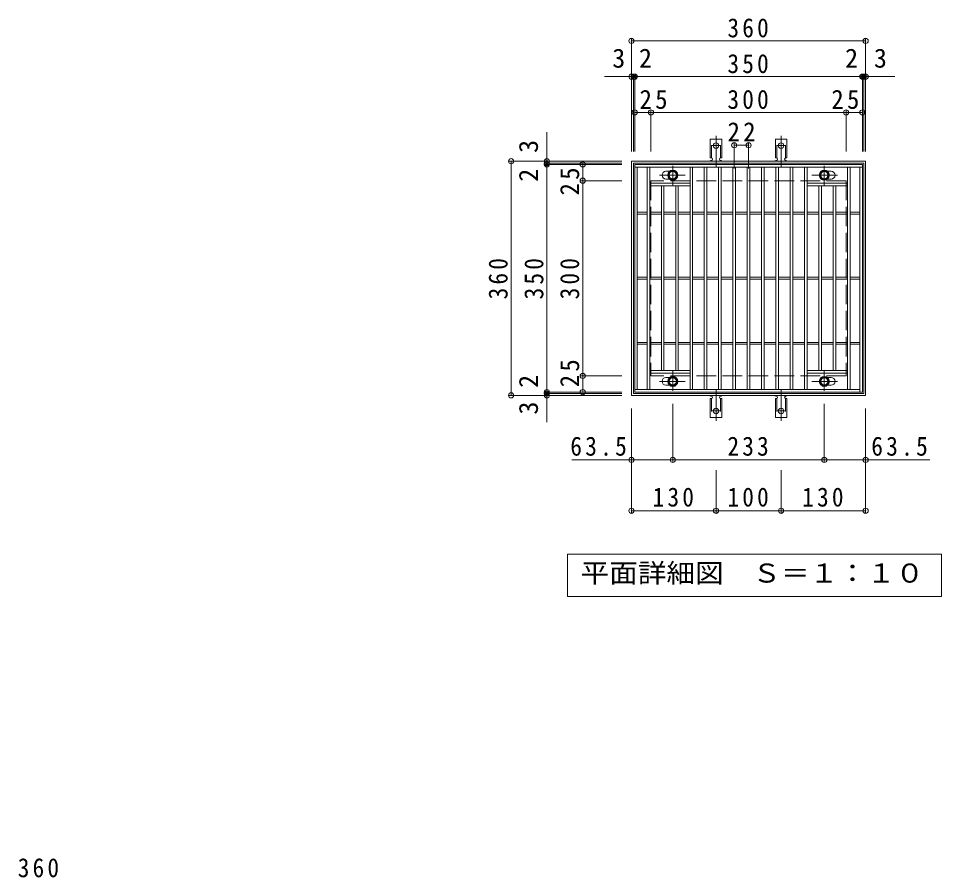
# Model space of a CAD drawing. Units: millimetres at full size, sheet at 1:10. Extents: x -1247 to 1668, y -1378 to 1281.
# Drawn here: x -1112 to 307, y -39 to 1281 of the extents above; entities that cross this region are included whole.
import ezdxf
from ezdxf.enums import TextEntityAlignment as Align

# ---------------------------------------------------------------- set-up
doc = ezdxf.new("R2010")
doc.units = ezdxf.units.MM
doc.header["$LTSCALE"] = 10
doc.header["$PDMODE"] = 32
doc.header["$PDSIZE"] = 8
for name, pattern in [('CHAIN1', [8, 5, -1, 1, -1]), ('CHAIN2', [12, 9, -1, 1, -1]), ('DASHED2', [3, 2, -1]), ('DASHED3', [4, 3, -1])]:
    doc.linetypes.add(name, pattern=pattern)
for name, color, linetype, lineweight in [('C-1', 2, 'DASHED3', 9), ('C-2', 3, 'Continuous', 9), ('C-4', 7, 'Continuous', 9), ('C-5', 2, 'Continuous', 9), ('C-8', 4, 'Continuous', 9), ('C-A', 3, 'Continuous', 9), ('D-4', 7, 'Continuous', 9)]:
    doc.layers.add(name, color=color, linetype=linetype, lineweight=lineweight)
doc.styles.add('ＭＳ ゴシック', font='')
doc.styles.get('ＭＳ ゴシック').set_extended_font_data('MS Gothic')

msp = doc.modelspace()

# ---------------------------------------------------------------- linework, layer by layer
at = {"layer": 'C-1'}
for p, q in [((-139.63, 1031.95), (-139.63, 731.95)), ((160.37, 1031.95), (-139.63, 1031.95)), ((160.37, 1031.95), (160.37, 731.95)), ((160.37, 731.95), (-139.63, 731.95))]:
    msp.add_line(p, q, dxfattribs=at)
at = {"layer": 'C-1', "linetype": 'Continuous'}
for points in [[(-169.63, 701.95), (-169.63, 1061.95), (190.37, 1061.95), (190.37, 701.95)], [(-166.63, 1058.95), (187.37, 1058.95), (187.37, 704.95), (-166.63, 704.95)]]:
    msp.add_lwpolyline(points, close=True, dxfattribs=at)
at = {"layer": 'C-2'}
for p, q in [((-164.63, 1056.95), (-164.63, 706.95)), ((185.37, 1056.95), (-164.63, 1056.95)), ((185.37, 1052.95), (-164.63, 1052.95)), ((-160.63, 1052.95), (-160.63, 710.95)), ((-145.63, 1052.95), (-145.63, 710.95)), ((-141.63, 1052.95), (-141.63, 710.95)), ((-79.63, 1052.95), (-79.63, 710.95)), ((-75.63, 1052.95), (-75.63, 710.95)), ((-57.63, 1052.95), (-57.63, 710.95)), ((-53.63, 1052.95), (-53.63, 710.95)), ((-35.63, 1052.95), (-35.63, 710.95)), ((-31.63, 1052.95), (-31.63, 710.95)), ((-13.63, 1052.95), (-13.63, 710.95)), ((-9.63, 1052.95), (-9.63, 710.95)), ((8.37, 1052.95), (8.37, 710.95)), ((12.37, 1052.95), (12.37, 710.95)), ((30.37, 1052.95), (30.37, 710.95)), ((34.37, 1052.95), (34.37, 710.95)), ((52.37, 1052.95), (52.37, 710.95)), ((56.37, 1052.95), (56.37, 710.95)), ((74.37, 1052.95), (74.37, 710.95)), ((78.37, 1052.95), (78.37, 710.95)), ((96.37, 1052.95), (96.37, 710.95)), ((100.37, 1052.95), (100.37, 710.95)), ((162.37, 1052.95), (162.37, 710.95)), ((166.37, 1052.95), (166.37, 710.95)), ((181.37, 1052.95), (181.37, 706.95)), ((185.37, 1056.95), (185.37, 706.95)), ((-116.63, 1046.45), (-111.04, 1046.45)), ((137.37, 1046.45), (131.77, 1046.45)), ((-141.63, 1027.95), (-79.63, 1027.95)), ((-141.63, 1023.95), (-79.63, 1023.95)), ((-123.63, 1023.95), (-123.63, 739.95)), ((-119.63, 1023.95), (-119.63, 739.95)), ((-116.63, 1034.45), (-111.04, 1034.45)), ((-101.63, 1023.95), (-101.63, 739.95)), ((-97.63, 1023.95), (-97.63, 739.95)), ((162.37, 1027.95), (100.37, 1027.95)), ((162.37, 1023.95), (100.37, 1023.95)), ((118.37, 1023.95), (118.37, 739.95)), ((122.37, 1023.95), (122.37, 739.95)), ((137.37, 1034.45), (131.77, 1034.45)), ((140.37, 1023.95), (140.37, 739.95)), ((144.37, 1023.95), (144.37, 739.95)), ((-160.63, 983.45), (-145.63, 983.45)), ((-160.63, 980.45), (-145.63, 980.45)), ((-141.63, 983.45), (-123.63, 983.45)), ((-141.63, 980.45), (-123.63, 980.45)), ((-119.63, 983.45), (-101.63, 983.45)), ((-119.63, 980.45), (-101.63, 980.45)), ((-97.63, 983.45), (-79.63, 983.45)), ((-97.63, 980.45), (-79.63, 980.45)), ((-75.63, 983.45), (-57.63, 983.45)), ((-75.63, 980.45), (-57.63, 980.45)), ((-53.63, 983.45), (-35.63, 983.45)), ((-53.63, 980.45), (-35.63, 980.45)), ((-31.63, 983.45), (-13.63, 983.45)), ((-31.63, 980.45), (-13.63, 980.45)), ((-9.63, 983.45), (8.37, 983.45)), ((-9.63, 980.45), (8.37, 980.45)), ((12.37, 983.45), (30.37, 983.45)), ((12.37, 980.45), (30.37, 980.45)), ((34.37, 983.45), (52.37, 983.45)), ((34.37, 980.45), (52.37, 980.45)), ((56.37, 983.45), (74.37, 983.45)), ((56.37, 980.45), (74.37, 980.45)), ((78.37, 983.45), (96.37, 983.45)), ((78.37, 980.45), (96.37, 980.45)), ((100.37, 983.45), (118.37, 983.45)), ((100.37, 980.45), (118.37, 980.45)), ((122.37, 983.45), (140.37, 983.45)), ((122.37, 980.45), (140.37, 980.45)), ((144.37, 983.45), (162.37, 983.45)), ((144.37, 980.45), (162.37, 980.45)), ((166.37, 983.45), (181.37, 983.45)), ((166.37, 980.45), (181.37, 980.45)), ((-160.63, 883.45), (-145.63, 883.45)), ((-160.63, 880.45), (-145.63, 880.45)), ((-141.63, 883.45), (-123.63, 883.45)), ((-141.63, 880.45), (-123.63, 880.45)), ((-119.63, 883.45), (-101.63, 883.45)), ((-119.63, 880.45), (-101.63, 880.45)), ((-97.63, 883.45), (-79.63, 883.45)), ((-97.63, 880.45), (-79.63, 880.45)), ((-75.63, 883.45), (-57.63, 883.45)), ((-75.63, 880.45), (-57.63, 880.45)), ((-53.63, 883.45), (-35.63, 883.45)), ((-53.63, 880.45), (-35.63, 880.45)), ((-31.63, 883.45), (-13.63, 883.45)), ((-31.63, 880.45), (-13.63, 880.45)), ((-9.63, 883.45), (8.37, 883.45)), ((-9.63, 880.45), (8.37, 880.45)), ((12.37, 883.45), (30.37, 883.45)), ((12.37, 880.45), (30.37, 880.45)), ((34.37, 883.45), (52.37, 883.45)), ((34.37, 880.45), (52.37, 880.45)), ((56.37, 883.45), (74.37, 883.45)), ((56.37, 880.45), (74.37, 880.45)), ((78.37, 883.45), (96.37, 883.45)), ((78.37, 880.45), (96.37, 880.45)), ((100.37, 883.45), (118.37, 883.45)), ((100.37, 880.45), (118.37, 880.45)), ((122.37, 883.45), (140.37, 883.45)), ((122.37, 880.45), (140.37, 880.45)), ((144.37, 883.45), (162.37, 883.45)), ((144.37, 880.45), (162.37, 880.45)), ((166.37, 883.45), (181.37, 883.45)), ((166.37, 880.45), (181.37, 880.45)), ((-160.63, 783.45), (-145.63, 783.45)), ((-141.63, 783.45), (-123.63, 783.45)), ((-119.63, 783.45), (-101.63, 783.45)), ((-97.63, 783.45), (-79.63, 783.45)), ((-75.63, 783.45), (-57.63, 783.45)), ((-53.63, 783.45), (-35.63, 783.45)), ((-31.63, 783.45), (-13.63, 783.45)), ((-9.63, 783.45), (8.37, 783.45)), ((12.37, 783.45), (30.37, 783.45)), ((34.37, 783.45), (52.37, 783.45)), ((56.37, 783.45), (74.37, 783.45)), ((78.37, 783.45), (96.37, 783.45)), ((100.37, 783.45), (118.37, 783.45)), ((122.37, 783.45), (140.37, 783.45)), ((144.37, 783.45), (162.37, 783.45)), ((166.37, 783.45), (181.37, 783.45)), ((-160.63, 780.45), (-145.63, 780.45)), ((-141.63, 780.45), (-123.63, 780.45)), ((-119.63, 780.45), (-101.63, 780.45)), ((-97.63, 780.45), (-79.63, 780.45)), ((-75.63, 780.45), (-57.63, 780.45)), ((-53.63, 780.45), (-35.63, 780.45)), ((-31.63, 780.45), (-13.63, 780.45)), ((-9.63, 780.45), (8.37, 780.45)), ((12.37, 780.45), (30.37, 780.45)), ((34.37, 780.45), (52.37, 780.45)), ((56.37, 780.45), (74.37, 780.45)), ((78.37, 780.45), (96.37, 780.45)), ((100.37, 780.45), (118.37, 780.45)), ((122.37, 780.45), (140.37, 780.45)), ((144.37, 780.45), (162.37, 780.45)), ((166.37, 780.45), (181.37, 780.45)), ((-141.63, 739.95), (-79.63, 739.95)), ((162.37, 739.95), (100.37, 739.95)), ((-141.63, 735.95), (-79.63, 735.95)), ((-116.63, 729.45), (-111.04, 729.45)), ((162.37, 735.95), (100.37, 735.95)), ((137.37, 729.45), (131.77, 729.45)), ((-164.63, 710.95), (181.37, 710.95)), ((-116.63, 717.45), (-111.04, 717.45)), ((137.37, 717.45), (131.77, 717.45)), ((-164.63, 706.95), (185.37, 706.95))]:
    msp.add_line(p, q, dxfattribs=at)
at = {"layer": 'C-2', "color": 7}
for p, q in [((-169.63, 521.56), (-169.63, 681.95)), ((-106.13, 599.75), (-106.13, 689.07)), ((126.87, 599.75), (126.87, 689.07)), ((190.37, 521.56), (190.37, 681.95)), ((-169.63, 602.75), (-106.13, 602.75)), ((-106.13, 602.75), (126.87, 602.75)), ((126.87, 602.75), (190.37, 602.75)), ((-39.63, 521.56), (-39.63, 586.88)), ((60.37, 521.56), (60.37, 586.88)), ((-169.63, 524.56), (-39.63, 524.56)), ((-39.63, 524.56), (60.37, 524.56)), ((60.37, 524.56), (190.37, 524.56))]:
    msp.add_line(p, q, dxfattribs=at)
at = {"layer": 'C-2'}
for centre, start, end in [((-116.63, 1040.45), 90, 270), ((137.37, 1040.45), 270, 90), ((-116.63, 723.45), 90, 270), ((137.37, 723.45), 270, 90)]:
    msp.add_arc(centre, 6, start, end, dxfattribs=at)
at = {"layer": 'C-2', "color": 7}
for p in [(-169.63, 602.75), (-106.13, 602.75), (126.87, 602.75), (190.37, 602.75), (-169.63, 524.56), (-39.63, 524.56), (60.37, 524.56), (190.37, 524.56)]:
    msp.add_point(p, dxfattribs=at)
at = {"layer": 'C-4'}
for p, q in [((-169.63, 1076.95), (-169.63, 1249.95)), ((190.37, 1076.95), (190.37, 1249.95)), ((-169.63, 1246.95), (190.37, 1246.95)), ((-166.63, 1076.95), (-166.63, 1194.95)), ((-164.63, 1076.95), (-164.63, 1194.95)), ((185.36, 1076.95), (185.36, 1194.95)), ((187.37, 1076.95), (187.37, 1194.95)), ((-210.95, 1191.95), (235.12, 1191.95)), ((-164.63, 1136.95), (185.36, 1136.95)), ((-139.63, 1076.95), (-139.63, 1139.95)), ((160.37, 1076.95), (160.37, 1139.95)), ((-299.63, 660.63), (-299.63, 1106.7)), ((-11.63, 1089.56), (-11.63, 1050.64)), ((-11.63, 1086.56), (10.37, 1086.56)), ((10.37, 1089.56), (10.37, 1050.64)), ((-184.63, 1061.95), (-357.63, 1061.95)), ((-354.63, 701.95), (-354.63, 1061.95)), ((-184.63, 1058.95), (-302.63, 1058.95)), ((-184.63, 1056.95), (-302.63, 1056.95)), ((-244.63, 706.95), (-244.63, 1056.95)), ((-184.63, 1031.95), (-247.63, 1031.95)), ((-184.63, 731.95), (-247.63, 731.95)), ((-184.63, 701.95), (-357.63, 701.95)), ((-184.63, 706.95), (-302.63, 706.95)), ((-184.63, 704.95), (-302.63, 704.95)), ((-169.63, 602.75), (-261.18, 602.75)), ((190.37, 602.75), (289.2, 602.75))]:
    msp.add_line(p, q, dxfattribs=at)
for p in [(-169.63, 1246.95), (190.37, 1246.95), (-169.63, 1191.95), (-166.63, 1191.95), (-164.63, 1191.95), (185.36, 1191.95), (187.37, 1191.95), (190.37, 1191.95), (-164.63, 1136.95), (-139.63, 1136.95), (160.37, 1136.95), (185.36, 1136.95), (-11.63, 1086.56), (10.37, 1086.56), (-354.63, 1061.95), (-299.63, 1061.95), (-299.63, 1058.95), (-299.63, 1056.95), (-244.63, 1056.95), (-244.63, 1031.95), (-244.63, 731.95), (-299.63, 706.95), (-244.63, 706.95), (-354.63, 701.95), (-299.63, 704.95), (-299.63, 701.95)]:
    msp.add_point(p, dxfattribs=at)
at = {"layer": 'C-5', "color": 7}
msp.add_lwpolyline([(-267.91, 392.78), (-267.91, 457.78), (307.09, 457.78), (307.09, 392.78)], close=True, dxfattribs=at)
at = {"layer": 'C-8', "linetype": 'CHAIN1'}
for p, q in [((-106.13, 1024.48), (-106.13, 1054.83)), ((126.87, 1024.48), (126.87, 1054.83)), ((-126.6, 1040.45), (-86.91, 1040.45)), ((147.34, 1040.45), (107.65, 1040.45)), ((-106.13, 739.42), (-106.13, 709.07)), ((126.87, 739.42), (126.87, 709.07)), ((-126.6, 723.45), (-86.91, 723.45)), ((147.34, 723.45), (107.65, 723.45))]:
    msp.add_line(p, q, dxfattribs=at)
at = {"layer": 'C-8'}
for points in [[(-99.63, 1036.7), (-99.63, 1044.2), (-106.13, 1047.95), (-112.63, 1044.2), (-112.63, 1036.7), (-106.13, 1032.94)], [(120.37, 1036.7), (120.37, 1044.2), (126.87, 1047.95), (133.37, 1044.2), (133.37, 1036.7), (126.87, 1032.94)], [(-99.63, 727.2), (-99.63, 719.7), (-106.13, 715.94), (-112.63, 719.7), (-112.63, 727.2), (-106.13, 730.96)], [(120.37, 727.2), (120.37, 719.7), (126.87, 715.94), (133.37, 719.7), (133.37, 727.2), (126.87, 730.96)]]:
    msp.add_lwpolyline(points, close=True, dxfattribs=at)
for centre, radius in [((-106.13, 1040.45), 7.75), ((-106.13, 1040.45), 6.5), ((-106.13, 1040.45), 5.5), ((126.87, 1040.45), 7.75), ((126.87, 1040.45), 6.5), ((126.87, 1040.45), 5.5), ((-106.13, 723.45), 7.75), ((-106.13, 723.45), 6.5), ((-106.13, 723.45), 5.5), ((126.87, 723.45), 7.75), ((126.87, 723.45), 6.5), ((126.87, 723.45), 5.5)]:
    msp.add_circle(centre, radius, dxfattribs=at)
at = {"layer": 'C-A'}
for p, q in [((-48.38, 1066.95), (-48.38, 1095.95)), ((-30.88, 1095.95), (-48.38, 1095.95)), ((-30.88, 1066.95), (-30.88, 1095.95)), ((51.62, 1066.95), (51.62, 1095.95)), ((51.62, 1095.95), (69.12, 1095.95)), ((69.12, 1066.95), (69.12, 1095.95)), ((-48.38, 1066.95), (-47.13, 1066.95)), ((-30.88, 1066.95), (-32.13, 1066.95)), ((51.62, 1066.95), (52.87, 1066.95)), ((69.12, 1066.95), (67.87, 1066.95)), ((-47.63, 1062.95), (-47.13, 1062.95)), ((-32.14, 1062.95), (-31.63, 1062.95)), ((52.87, 1062.95), (52.36, 1062.95)), ((68.37, 1062.95), (67.87, 1062.95)), ((-48.38, 696.95), (-47.13, 696.95)), ((-48.38, 696.95), (-48.38, 667.95)), ((-47.63, 700.95), (-47.13, 700.95)), ((-32.14, 700.95), (-31.63, 700.95)), ((-30.88, 696.95), (-32.13, 696.95)), ((-30.88, 696.95), (-30.88, 667.95)), ((51.62, 696.95), (52.87, 696.95)), ((51.62, 696.95), (51.62, 667.95)), ((52.87, 700.95), (52.36, 700.95)), ((68.37, 700.95), (67.87, 700.95)), ((69.12, 696.95), (67.87, 696.95)), ((69.12, 696.95), (69.12, 667.95)), ((-30.88, 667.95), (-48.38, 667.95)), ((51.62, 667.95), (69.12, 667.95))]:
    msp.add_line(p, q, dxfattribs=at)
at = {"layer": 'C-A', "linetype": 'DASHED2'}
for p, q in [((-46.38, 1066.8), (-46.38, 1095.95)), ((-32.88, 1066.8), (-32.88, 1095.95)), ((53.62, 1066.8), (53.62, 1095.95)), ((67.12, 1066.8), (67.12, 1095.95)), ((-46.38, 697.09), (-46.38, 667.95)), ((-32.88, 697.09), (-32.88, 667.95)), ((53.62, 697.09), (53.62, 667.95)), ((67.12, 697.09), (67.12, 667.95))]:
    msp.add_line(p, q, dxfattribs=at)
at = {"layer": 'C-A', "color": 7, "linetype": 'CHAIN2'}
for p, q in [((-39.63, 1053.48), (-39.63, 1100.88)), ((60.37, 1053.48), (60.37, 1100.88)), ((-45.41, 1085.95), (-33.86, 1085.95)), ((66.14, 1085.95), (54.59, 1085.95)), ((-39.63, 710.42), (-39.63, 663.02)), ((60.37, 710.42), (60.37, 663.02)), ((-45.41, 677.95), (-33.86, 677.95)), ((66.14, 677.95), (54.59, 677.95))]:
    msp.add_line(p, q, dxfattribs=at)
at = {"layer": 'C-A'}
for centre in [(-39.63, 1085.95), (60.37, 1085.95), (-39.63, 677.95), (60.37, 677.95)]:
    msp.add_circle(centre, 4.25, dxfattribs=at)
for centre, start, end in [((-47.13, 1064.95), 270, 90), ((-32.13, 1064.95), 90, 269.8667), ((52.87, 1064.95), 270.1333, 90), ((67.87, 1064.95), 90, 270), ((-47.63, 1060.95), 90.27596, 150.00047), ((-31.63, 1060.95), 29.99927, 89.75836), ((52.37, 1060.95), 90.24164, 150.00073), ((68.37, 1060.95), 29.99953, 89.72404), ((-47.63, 702.95), 209.99953, 269.72404), ((-47.13, 698.95), 270, 90), ((-32.13, 698.95), 90.1333, 270), ((-31.63, 702.95), 270.24164, 330.00073), ((52.37, 702.95), 209.99927, 269.75836), ((52.87, 698.95), 270, 89.8667), ((67.87, 698.95), 90, 270), ((68.37, 702.95), 270.27596, 330.00047)]:
    msp.add_arc(centre, 2, start, end, dxfattribs=at)

# ---------------------------------------------------------------- texts
at = {"layer": 'C-2', "color": 2, "char_height": 29.33, "attachment_point": 7, "style": 'ＭＳ ゴシック'}
for s, insert in [('\\T1.28;\\W0.9;63.5', (-263.7, 608.75)), ('\\T1.27;\\W0.9;233', (-22.13, 608.75)), ('\\T1.28;\\W0.9;63.5', (199.04, 608.75)), ('\\T1.27;\\W0.9;130', (-137.13, 530.56)), ('\\T1.27;\\W0.9;100', (-22.13, 530.56)), ('\\T1.27;\\W0.9;130', (92.87, 530.56))]:
    msp.add_mtext(s, dxfattribs=dict(at, insert=insert))
at = {"layer": 'C-4', "color": 2, "style": 'ＭＳ ゴシック'}
for s, p in [('3', (-199.15, 1196.95)), ('2', (-158.06, 1196.95)), ('2', (158.8, 1196.95)), ('3', (203.13, 1196.95))]:
    msp.add_text(s, height=29.33, dxfattribs=at).set_placement(p, align=Align.BOTTOM_LEFT)
for s, rotation, p in [('3', 90.001, (-304.63, 1074.72)), ('2', 90.001, (-304.63, 1030.38)), ('2', 90, (-304.63, 713.52)), ('3', 90, (-304.63, 672.43))]:
    msp.add_text(s, height=29.33, rotation=rotation, dxfattribs=at).set_placement(p, align=Align.BOTTOM_LEFT)
at = {"layer": 'C-4', "color": 2, "char_height": 29.33, "attachment_point": 7, "style": 'ＭＳ ゴシック'}
for s, insert in [('\\T1.27;\\W0.9;360', (-22.13, 1251.95)), ('\\T1.27;\\W0.9;350', (-22.13, 1196.95)), ('\\T1.27;\\W0.9;300', (-22.13, 1141.95)), ('\\T1.27;\\W0.95;22', (-21.88, 1092.56))]:
    msp.add_mtext(s, dxfattribs=dict(at, insert=insert))
for s, insert, rotation in [('\\T1.27;\\W0.95;25', (-157.17, 1141.95), 0.001), ('\\T1.27;\\W0.95;25', (137.69, 1141.95), 0.001), ('\\T1.27;\\W0.95;25', (-249.63, 1009.27), 90), ('\\T1.27;\\W0.9;360', (-359.63, 849.45), 90), ('\\T1.27;\\W0.9;350', (-304.63, 849.45), 90), ('\\T1.27;\\W0.9;300', (-249.63, 849.45), 90), ('\\T1.27;\\W0.95;25', (-249.63, 714.41), 90)]:
    msp.add_mtext(s, dxfattribs=dict(at, insert=insert, rotation=rotation))
at = {"layer": 'C-5', "style": 'ＭＳ ゴシック', "width": 1.1}
msp.add_text('平面詳細図\u3000Ｓ＝１：１０', height=29.33, dxfattribs=at).set_placement((-247.91, 405.28), align=Align.BOTTOM_LEFT)
at = {"layer": 'D-4', "color": 2, "insert": (-1113.24, -39.34), "char_height": 29.33, "attachment_point": 7, "style": 'ＭＳ ゴシック'}
msp.add_mtext('\\T1.27;\\W0.9;360', dxfattribs=at)

doc.saveas('drawing.dxf')
